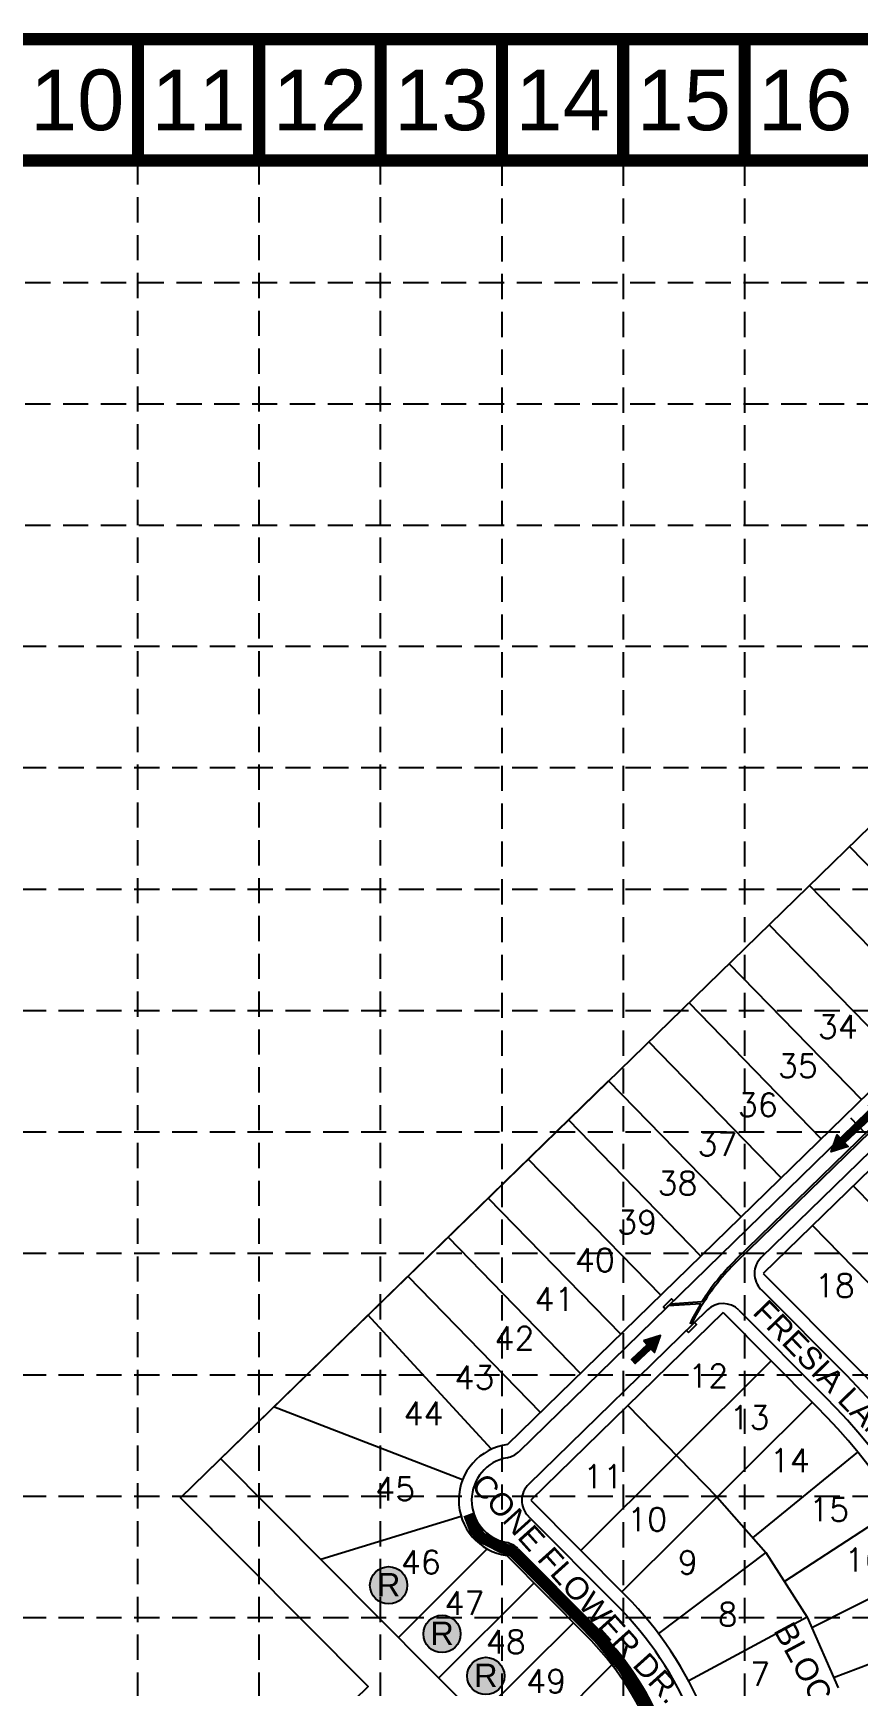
# Model space of a CAD drawing. Header units: feet. Extents: x 5163 to 12107, y -224 to 4120.
# Drawn here: x 6266 to 7003, y 2646 to 4120 of the extents above; entities that cross this region are included whole.
import ezdxf
from ezdxf.enums import TextEntityAlignment as Align

# ---------------------------------------------------------------- set-up
doc = ezdxf.new("R2010")
doc.units = ezdxf.units.FT
doc.linetypes.add('2003004C-A$0$BOUNDARY2', pattern=[1.3125, 1, -0.0625, 0.0625, -0.0625, 0.0625, -0.0625])
doc.linetypes.add('HIDDEN', pattern=[0.375, 0.25, -0.125])
for name, color, linetype in [('04017_03 CA$0$3A-SD_INLETS', 1, 'Continuous'), ('2003004C-A$0$3A-BND', 6, '2003004C-A$0$BOUNDARY2'), ('2003004C-A$0$3A-LOT', 2, 'Continuous'), ('2003004C-A$0$3A-LOTNO', 7, 'Continuous'), ('2003004C-A$0$3A-PVMT', 4, 'Continuous'), ('2003004C-A$0$3A-ROW', 3, 'Continuous'), ('2003004C-A$0$3A-SD', 2, 'Continuous'), ('2003004C-A$0$3A-ST_NM', 2, 'Continuous'), ('2003004C-A$0$3A-ST_NM-PRLM', 2, 'Continuous'), ('ARROWS', 7, 'Continuous'), ('BASE', 7, 'Continuous'), ('EROSION BLANKET', 84, 'Continuous'), ('grid', 254, 'Continuous'), ('ryland lots', 7, 'Continuous')]:
    doc.layers.add(name, color=color, linetype=linetype)
doc.styles.add('2003004C-A$0$L100', font='simplex', dxfattribs={"height": 4})
doc.styles.add('2003004C-A$0$Standard', font='txt')
doc.styles.add('ryland', font='ARIAL.TTF', dxfattribs={"height": 25})
doc.styles.get("Standard").update_dxf_attribs({"font": 'ARIAL.TTF'})

# ---------------------------------------------------------------- blocks, each defined once
blk = doc.blocks.new('2003004C-A$0$lota')
at = {"style": '2003004C-A$0$Standard'}
blk.add_attdef('LOTDES', text='', height=0.0833, dxfattribs=at).set_placement((0, 0), align=Align.CENTER)
at = {"style": '2003004C-A$0$Standard', "flags": 1}
for tag in ['LOTAINF', 'LOTAAC', 'LOTASF']:
    blk.add_attdef(tag, text='', height=0.000000105, dxfattribs=at).set_placement((-0.0377, 0), align=Align.CENTER)
blk = doc.blocks.new('2arrows')
at = {"color": 254}
for p, q in [((25.6, 3), (0, 0)), ((17.7, -18.7), (0, 0)), ((23, -4.3), (25.6, 3)), ((20.3, -11.5), (17.7, -18.7)), ((49.2, -22), (20.3, -11.5)), ((23, -4.3), (51.8, -14.8)), ((51.8, -14.8), (49.2, -22)), ((51.8, -14.8), (49.2, -22)), ((49.2, -22), (78.1, -32.5)), ((80.7, -25.2), (51.8, -14.8)), ((80.7, -25.2), (83.3, -18)), ((83.3, -18), (101.1, -36.7)), ((78.1, -32.5), (75.5, -39.7)), ((75.5, -39.7), (101.1, -36.7))]:
    blk.add_line(p, q, dxfattribs=at)
at = {"color": 7}
blk.add_line((45, -33.4), (55.8, -3.7), dxfattribs=at)
blk.add_lwpolyline([(20.3, -11.5), (17.7, -18.7), (0, 0), (25.6, 3), (23, -4.3), (80.7, -25.2), (83.3, -18), (101.1, -36.7), (75.5, -39.7), (78.1, -32.5), (20.3, -11.5)], close=True)
at = {"color": 254}
for points in [[(25.6, 3), (17.7, -18.7), (0, 0), (17.7, -18.7)], [(49.2, -22), (51.8, -14.8), (20.3, -11.5), (23, -4.3)], [(49.2, -22), (51.8, -14.8), (78.1, -32.5), (80.7, -25.2)], [(83.3, -18), (75.5, -39.7), (101.1, -36.7), (75.5, -39.7)]]:
    blk.add_solid(points, dxfattribs=at)
blk = doc.blocks.new('arrow')
blk.add_lwpolyline([(-67, -25.4), (-59.3, -25.4), (-59.6, -56.1), (-51.9, -56.2), (-51.6, -25.5), (-44, -25.5), (-55.3, -2.4), (-67, -25.4)], close=True)
at = {"color": 254}
for points in [[(-44, -25.5), (-67, -25.4), (-55.3, -2.4), (-67, -25.4)], [(-59.6, -56.1), (-51.9, -56.2), (-59.3, -25.4), (-51.6, -25.5)]]:
    blk.add_solid(points, dxfattribs=at)
blk = doc.blocks.new('RYLAND')
h = blk.add_hatch(color=81)
h.paths.add_polyline_path([(1.16, -1.05, 1), (-1.41, -1.05, 1)])
h.paths.add_polyline_path([(-1.35, -2.23), (1.1, -2.23), (1.1, 0.21), (-1.35, 0.21)], flags=25)
at = {"color": 5}
blk.add_circle((-0.12, -1.05), 1.29, dxfattribs=at)
at = {"layer": 'BASE', "color": 5, "style": 'ryland'}
blk.add_text('R', height=1.62, dxfattribs=at).set_placement((-0.12, -1.82), align=Align.CENTER)

msp = doc.modelspace()

# ---------------------------------------------------------------- linework, layer by layer
at = {"layer": '04017_03 CA$0$3A-SD_INLETS', "color": 5}
for points in [[(6831, 2982.1), (6838.2, 2989.1), (6836.4, 2990.9), (6829.3, 2983.9)], [(6851.6, 2961), (6858.8, 2968), (6857, 2969.8), (6849.8, 2962.8)]]:
    msp.add_lwpolyline(points, close=True, dxfattribs=at)
at = {"layer": '2003004C-A$0$3A-BND', "color": 7, "linetype": 'Continuous'}
for p, q in [((6398, 2813.5), (6780.4, 3185.4)), ((6398, 2813.5), (6780.4, 3185.4)), ((6565.7, 2645.1), (6398, 2813.5)), ((6565.7, 2645.1), (6398, 2813.5))]:
    msp.add_line(p, q, dxfattribs=at)
msp.add_lwpolyline([(7574.1, 3957.2), (6398, 2813.5), (6565.7, 2645.1), (6336.6, 2421.5)], dxfattribs=at)
at = {"layer": '2003004C-A$0$3A-LOT', "color": 7, "linetype": 'Continuous'}
for p, q in [((6994.9, 3395.1), (7113.5, 3273.4)), ((6959.1, 3360.2), (7077.7, 3238.5)), ((6923.3, 3325.3), (7041.9, 3203.6)), ((6887.5, 3290.4), (7006.1, 3168.7)), ((6851.6, 3255.5), (6970.3, 3133.8)), ((6815.8, 3220.7), (6934.5, 3098.9)), ((6780, 3185.8), (6898.7, 3064)), ((6744.2, 3150.9), (6862.8, 3029.1)), ((6708.4, 3116), (6827, 2994.2)), ((7082.7, 3005.9), (6998.9, 3091.9)), ((6672.6, 3081.1), (6791.2, 2959.3)), ((6962.4, 3056.3), (7129.9, 2884.5)), ((6636.8, 3046.2), (6755.4, 2924.4)), ((6601, 3011.3), (6719.6, 2889.5)), ((6675.9, 2856.8), (6565.4, 2976.7)), ((6755.5, 2766.3), (6925.6, 2935.6)), ((6650, 2829.4), (6481.3, 2894.7)), ((6792.2, 2729.4), (6962.3, 2898.8)), ((6877.2, 2814.1), (6797.7, 2895.8)), ((6433.8, 2848.4), (6738, 2542.9)), ((6909.2, 2777.6), (7002.9, 2854.2)), ((6877.2, 2814.1), (6920.7, 2764.6)), ((7039, 2804.8), (6937.3, 2738.6)), ((6648.8, 2796.7), (6523.5, 2758.4)), ((6592.7, 2688.9), (6672, 2767.8)), ((6920.7, 2764.6), (6824.9, 2692.3)), ((6920.7, 2764.6), (6957.6, 2706.8)), ((7069.5, 2751.8), (6961.8, 2697.3)), ((6628.7, 2652.7), (6713.7, 2737.4)), ((6664, 2617.3), (6749, 2702)), ((6957.6, 2706.8), (6851.9, 2650.1)), ((6957.6, 2706.8), (6985.3, 2644)), ((6981.2, 2653.2), (7094.1, 2695.8)), ((6700, 2581.2), (6783.4, 2664.3))]:
    msp.add_line(p, q, dxfattribs=at)
at = {"layer": '2003004C-A$0$3A-PVMT', "color": 7, "linetype": 'Continuous'}
for p, q in [((7523, 3656.2), (6700.1, 2854.5)), ((7552.3, 3647.1), (6916.7, 3027.8)), ((6916.5, 2999.4), (6993, 2922.5)), ((6868.7, 2981), (6708.9, 2825.4)), ((6896.8, 2980.8), (6973.9, 2903.4)), ((6708.7, 2797), (6787.5, 2717.8)), ((6699.5, 2768), (6768.4, 2698.8))]:
    msp.add_line(p, q, dxfattribs=at)
for centre, radius, start, end in [((6930.6, 3013.5), 20, 134.2542, 224.8809), ((6882.6, 2966.7), 20, 44.8809, 134.2542), ((6565.4, 2496.6), 603.5, 34.9831, 44.8809), ((6565.4, 2496.6), 576.5, 359.8528, 44.8809), ((6696.6, 2811.3), 38.5, 100.2565, 258.8786), ((6686.2, 2868.9), 20, 280.2565, 314.2542), ((6722.9, 2811.1), 20, 134.2542, 224.8809), ((6685.3, 2753.9), 20, 44.8809, 78.8786), ((6565.4, 2496.6), 313.5, 359.977, 44.8809), ((6565.4, 2496.6), 286.5, 1.0239, 44.8809)]:
    msp.add_arc(centre, radius, start, end, dxfattribs=at)
at = {"layer": '2003004C-A$0$3A-ROW', "color": 7, "linetype": 'Continuous'}
for p, q in [((7516.9, 3666.3), (6690.2, 2860.9)), ((7566.2, 3644.6), (6918.5, 3013.6)), ((6918.5, 3013.6), (7001.2, 2930.6)), ((6882.7, 2978.7), (6710.8, 2811.2)), ((6882.7, 2978.7), (6965.7, 2895.3)), ((6710.8, 2811.2), (6795.7, 2725.9)), ((6689.4, 2761.8), (6760.3, 2690.7))]:
    msp.add_line(p, q, dxfattribs=at)
for centre, radius, start, end in [((6565.4, 2496.6), 615, 34.2329, 44.8809), ((6565.4, 2496.6), 565, 359.8528, 44.8809), ((6696.6, 2811.3), 50, 97.3843, 261.7508), ((6565.4, 2496.6), 325, 359.977, 44.8809), ((6565.4, 2496.6), 275, 359.977, 44.8809)]:
    msp.add_arc(centre, radius, start, end, dxfattribs=at)
at = {"layer": '2003004C-A$0$3A-SD', "color": 5, "linetype": 'Continuous'}
for p, q in [((6893.5, 3025.3), (7170.3, 3294.9)), ((6894.7, 3024), (7171.5, 3293.7)), ((6834, 2984.9), (6862.7, 2986.9)), ((6835.6, 2986.5), (6863.7, 2988.5)), ((6863.4, 2984.7), (6861.9, 2985.6))]:
    msp.add_line(p, q, dxfattribs=at)
for centre, radius, start, end in [((7033, 2881.9), 198.3, 134.2223, 148.7701), ((7033, 2881.9), 200, 134.2223, 147.8236), ((7033.7, 2881.4), 200.8, 148.7382, 154.207), ((7033.7, 2881.4), 199.3, 148.7382, 154.207), ((7033, 2881.9), 200, 148.3535, 148.7701)]:
    msp.add_arc(centre, radius, start, end, dxfattribs=at)
at = {"layer": 'BASE', "const_width": 10.8}
for points in [[(5168.4, -218.4), (12101.8, -218.4), (12101.8, 4114.9), (5168.4, 4114.9)], [(5276.8, -110.1), (11993.4, -110.1), (11993.4, 4006.6), (5276.8, 4006.6)]]:
    msp.add_lwpolyline(points, close=True, dxfattribs=at)
for points in [[(6360.1, 4006.6), (6360.1, 4114.9)], [(6468.4, 4006.6), (6468.4, 4114.9)], [(6576.8, 4006.6), (6576.8, 4114.9)], [(6685.1, 4006.6), (6685.1, 4114.9)], [(6793.4, 4006.6), (6793.4, 4114.9)], [(6901.8, 4006.6), (6901.8, 4114.9)]]:
    msp.add_lwpolyline(points, dxfattribs=at)
at = {"layer": 'EROSION BLANKET', "linetype": 'Continuous', "const_width": 10}
msp.add_lwpolyline([(6655.4, 2798.7), (6660.5, 2785.4), (6666.8, 2777.8), (6673.8, 2774.6), (6684.6, 2769), (6694.1, 2765.8), (6699.3, 2761), (6770.9, 2688.8), (6793.6, 2661.4), (6816.5, 2623.6), (6830, 2591.8), (6839.3, 2558.9), (6842.4, 2543.4)], dxfattribs=at)
at = {"layer": 'grid', "color": 252, "linetype": 'HIDDEN', "ltscale": 90}
for p, q in [((6359.8, 4007.6), (6359.8, 214.4)), ((6468.1, 4007.6), (6468.1, 214.4)), ((6576.4, 4007.6), (6576.4, 214.4)), ((6685.1, 4006.6), (6685.1, 214.4)), ((6793.4, 4006.6), (6793.4, 214.4)), ((6901.8, 4006.6), (6901.8, 214.4)), ((5280.8, 3897.9), (11997.4, 3897.9)), ((5280.8, 3789.6), (11997.4, 3789.6)), ((5280.8, 3681.2), (11997.4, 3681.2)), ((5276.8, 3573.2), (11993.4, 3573.2)), ((5276.8, 3464.9), (11993.4, 3464.9)), ((5276.8, 3356.6), (11993.4, 3356.6)), ((5276.8, 3248.2), (11993.4, 3248.2)), ((5276.8, 3139.9), (11993.4, 3139.9)), ((5276.8, 3031.6), (11993.4, 3031.6)), ((5276.8, 2923.2), (11993.4, 2923.2)), ((5276.8, 2814.9), (11993.4, 2814.9)), ((5276.8, 2706.6), (11993.4, 2706.6))]:
    msp.add_line(p, q, dxfattribs=at)

# ---------------------------------------------------------------- block references
at = {"layer": '2003004C-A$0$3A-LOTNO', "color": 7, "linetype": 'Continuous'}
ref = msp.add_blockref('2003004C-A$0$lota', (6985.1, 3223.3), dxfattribs=dict(at, xscale=250, yscale=250, zscale=250))
ref.add_attrib('LOTDES', '34', dxfattribs={"height": 20.82, "style": '2003004C-A$0$L100'}).set_placement((6985.1, 3223.3), align=Align.CENTER)
ref = msp.add_blockref('2003004C-A$0$lota', (6949.3, 3188.4), dxfattribs=dict(at, xscale=250, yscale=250, zscale=250))
ref.add_attrib('LOTDES', '35', dxfattribs={"height": 20.82, "style": '2003004C-A$0$L100'}).set_placement((6949.3, 3188.4), align=Align.CENTER)
ref = msp.add_blockref('2003004C-A$0$lota', (6913.5, 3153.5), dxfattribs=dict(at, xscale=250, yscale=250, zscale=250))
ref.add_attrib('LOTDES', '36', dxfattribs={"height": 20.82, "style": '2003004C-A$0$L100'}).set_placement((6913.5, 3153.5), align=Align.CENTER)
ref = msp.add_blockref('2003004C-A$0$lota', (6877.6, 3118.6), dxfattribs=dict(at, xscale=250, yscale=250, zscale=250))
ref.add_attrib('LOTDES', '37', dxfattribs={"height": 20.82, "style": '2003004C-A$0$L100'}).set_placement((6877.6, 3118.6), align=Align.CENTER)
ref = msp.add_blockref('2003004C-A$0$lota', (6841.8, 3083.7), dxfattribs=dict(at, xscale=250, yscale=250, zscale=250))
ref.add_attrib('LOTDES', '38', dxfattribs={"height": 20.82, "style": '2003004C-A$0$L100'}).set_placement((6841.8, 3083.7), align=Align.CENTER)
ref = msp.add_blockref('2003004C-A$0$lota', (6806, 3048.8), dxfattribs=dict(at, xscale=250, yscale=250, zscale=250))
ref.add_attrib('LOTDES', '39', dxfattribs={"height": 20.82, "style": '2003004C-A$0$L100'}).set_placement((6806, 3048.8), align=Align.CENTER)
ref = msp.add_blockref('2003004C-A$0$lota', (6768, 3015.1), dxfattribs=dict(at, xscale=250, yscale=250, zscale=250))
ref.add_attrib('LOTDES', '40', dxfattribs={"height": 20.82, "style": '2003004C-A$0$L100'}).set_placement((6768, 3015.1), align=Align.CENTER)
ref = msp.add_blockref('2003004C-A$0$lota', (6982.4, 2992.4), dxfattribs=dict(at, xscale=250, yscale=250, zscale=250))
ref.add_attrib('LOTDES', '18', dxfattribs={"height": 20.82, "style": '2003004C-A$0$L100'}).set_placement((6982.4, 2992.4), align=Align.CENTER)
ref = msp.add_blockref('2003004C-A$0$lota', (6732.2, 2980.2), dxfattribs=dict(at, xscale=250, yscale=250, zscale=250))
ref.add_attrib('LOTDES', '41', dxfattribs={"height": 20.82, "style": '2003004C-A$0$L100'}).set_placement((6732.2, 2980.2), align=Align.CENTER)
ref = msp.add_blockref('2003004C-A$0$lota', (6696.4, 2945.3), dxfattribs=dict(at, xscale=250, yscale=250, zscale=250))
ref.add_attrib('LOTDES', '42', dxfattribs={"height": 20.82, "style": '2003004C-A$0$L100'}).set_placement((6696.4, 2945.3), align=Align.CENTER)
ref = msp.add_blockref('2003004C-A$0$lota', (6660.6, 2910.4), dxfattribs=dict(at, xscale=250, yscale=250, zscale=250))
ref.add_attrib('LOTDES', '43', dxfattribs={"height": 20.82, "style": '2003004C-A$0$L100'}).set_placement((6660.6, 2910.4), align=Align.CENTER)
ref = msp.add_blockref('2003004C-A$0$lota', (6869.3, 2911.7), dxfattribs=dict(at, xscale=250, yscale=250, zscale=250))
ref.add_attrib('LOTDES', '12', dxfattribs={"height": 20.82, "style": '2003004C-A$0$L100'}).set_placement((6869.3, 2911.7), align=Align.CENTER)
ref = msp.add_blockref('2003004C-A$0$lota', (6615.2, 2878.2), dxfattribs=dict(at, xscale=250, yscale=250, zscale=250))
ref.add_attrib('LOTDES', '44', dxfattribs={"height": 20.82, "style": '2003004C-A$0$L100'}).set_placement((6615.2, 2878.2), align=Align.CENTER)
ref = msp.add_blockref('2003004C-A$0$lota', (6906.2, 2874.7), dxfattribs=dict(at, xscale=250, yscale=250, zscale=250))
ref.add_attrib('LOTDES', '13', dxfattribs={"height": 20.82, "style": '2003004C-A$0$L100'}).set_placement((6906.2, 2874.7), align=Align.CENTER)
ref = msp.add_blockref('2003004C-A$0$lota', (6942.1, 2836.4), dxfattribs=dict(at, xscale=250, yscale=250, zscale=250))
ref.add_attrib('LOTDES', '14', dxfattribs={"height": 20.82, "style": '2003004C-A$0$L100'}).set_placement((6942.1, 2836.4), align=Align.CENTER)
ref = msp.add_blockref('2003004C-A$0$lota', (6589.8, 2811.1), dxfattribs=dict(at, xscale=250, yscale=250, zscale=250))
ref.add_attrib('LOTDES', '45', dxfattribs={"height": 20.82, "style": '2003004C-A$0$L100'}).set_placement((6589.8, 2811.1), align=Align.CENTER)
ref = msp.add_blockref('2003004C-A$0$lota', (6775.5, 2822.1), dxfattribs=dict(at, xscale=250, yscale=250, zscale=250))
ref.add_attrib('LOTDES', '11', dxfattribs={"height": 20.82, "style": '2003004C-A$0$L100'}).set_placement((6775.5, 2822.1), align=Align.CENTER)
ref = msp.add_blockref('2003004C-A$0$lota', (6814.8, 2783.7), dxfattribs=dict(at, xscale=250, yscale=250, zscale=250))
ref.add_attrib('LOTDES', '10', dxfattribs={"height": 20.82, "style": '2003004C-A$0$L100'}).set_placement((6814.8, 2783.7), align=Align.CENTER)
ref = msp.add_blockref('2003004C-A$0$lota', (6977.2, 2792.6), dxfattribs=dict(at, xscale=250, yscale=250, zscale=250))
ref.add_attrib('LOTDES', '15', dxfattribs={"height": 20.82, "style": '2003004C-A$0$L100'}).set_placement((6977.2, 2792.6), align=Align.CENTER)
ref = msp.add_blockref('2003004C-A$0$lota', (6612.8, 2745.6), dxfattribs=dict(at, xscale=250, yscale=250, zscale=250))
ref.add_attrib('LOTDES', '46', dxfattribs={"height": 20.82, "style": '2003004C-A$0$L100'}).set_placement((6612.8, 2745.6), align=Align.CENTER)
ref = msp.add_blockref('2003004C-A$0$lota', (6851.2, 2745.4), dxfattribs=dict(at, xscale=250, yscale=250, zscale=250))
ref.add_attrib('LOTDES', '9', dxfattribs={"height": 20.8, "style": '2003004C-A$0$L100'}).set_placement((6851.2, 2745.4), align=Align.CENTER)
ref = msp.add_blockref('2003004C-A$0$lota', (7008.8, 2747.8), dxfattribs=dict(at, xscale=250, yscale=250, zscale=250))
ref.add_attrib('LOTDES', '16', dxfattribs={"height": 20.82, "style": '2003004C-A$0$L100'}).set_placement((7008.8, 2747.8), align=Align.CENTER)
ref = msp.add_blockref('2003004C-A$0$lota', (6651.7, 2709.1), dxfattribs=dict(at, xscale=250, yscale=250, zscale=250))
ref.add_attrib('LOTDES', '47', dxfattribs={"height": 20.82, "style": '2003004C-A$0$L100'}).set_placement((6651.7, 2709.1), align=Align.CENTER)
ref = msp.add_blockref('2003004C-A$0$lota', (6886.7, 2699.1), dxfattribs=dict(at, xscale=250, yscale=250, zscale=250))
ref.add_attrib('LOTDES', '8', dxfattribs={"height": 20.8, "style": '2003004C-A$0$L100'}).set_placement((6886.7, 2699.1), align=Align.CENTER)
ref = msp.add_blockref('2003004C-A$0$lota', (6688.5, 2674.6), dxfattribs=dict(at, xscale=250, yscale=250, zscale=250))
ref.add_attrib('LOTDES', '48', dxfattribs={"height": 20.82, "style": '2003004C-A$0$L100'}).set_placement((6688.5, 2674.6), align=Align.CENTER)
ref = msp.add_blockref('2003004C-A$0$lota', (6724.5, 2639.4), dxfattribs=dict(at, xscale=250, yscale=250, zscale=250))
ref.add_attrib('LOTDES', '49', dxfattribs={"height": 20.82, "style": '2003004C-A$0$L100'}).set_placement((6724.5, 2639.4), align=Align.CENTER)
ref = msp.add_blockref('2003004C-A$0$lota', (6915.7, 2645.7), dxfattribs=dict(at, xscale=250, yscale=250, zscale=250))
ref.add_attrib('LOTDES', '7', dxfattribs={"height": 20.8, "style": '2003004C-A$0$L100'}).set_placement((6915.7, 2645.7), align=Align.CENTER)
at = {"layer": 'ARROWS', "linetype": 'Continuous', "zscale": 0.625}
for name, p, xscale, yscale, rotation in [('2arrows', (6979, 3122.2), 0.6249999999951164, 0.6249999999986591, 63.19365550250049), ('arrow', (6851.9, 2934.3), 0.6249999999951854, 0.6249999999995453, 313.9460204752181)]:
    msp.add_blockref(name, p, dxfattribs=dict(at, xscale=xscale, yscale=yscale, rotation=rotation))
at = {"layer": 'ryland lots', "color": 7, "xscale": 12.89581535786783, "yscale": 12.89581535787056, "zscale": 12.89581535787147}
for p in [(6585.5, 2748.9), (6633.2, 2705.5), (6672.3, 2668)]:
    msp.add_blockref('RYLAND', p, dxfattribs=at)

# ---------------------------------------------------------------- texts
at = {"layer": '2003004C-A$0$3A-LOTNO', "color": 7, "linetype": 'Continuous', "insert": (6944.9, 2704.7), "char_height": 20, "width": 129.9, "attachment_point": 1, "rotation": 298.3351}
msp.add_mtext('BLOCK N', dxfattribs=at)
at = {"layer": '2003004C-A$0$3A-ST_NM', "color": 7, "linetype": 'Continuous', "insert": (6759.6, 2739.3), "char_height": 20, "width": 278.33, "attachment_point": 2, "rotation": 312.0075}
msp.add_mtext('CONE FLOWER DR.', dxfattribs=at)
at = {"layer": '2003004C-A$0$3A-ST_NM-PRLM', "color": 7, "linetype": 'Continuous', "insert": (6985.6, 2926.7), "char_height": 20, "width": 212.29, "attachment_point": 2, "rotation": 314.07}
msp.add_mtext('FRESIA LANE', dxfattribs=at)
at = {"layer": 'BASE'}
for s, p in [('10', (6305.9, 4060.7)), ('11', (6414.3, 4060.7)), ('12', (6522.6, 4060.7)), ('13', (6630.9, 4060.7)), ('14', (6739.3, 4060.7)), ('15', (6847.6, 4060.7)), ('16', (6955.9, 4060.7))]:
    msp.add_text(s, height=54.17, dxfattribs=at).set_placement(p, align=Align.MIDDLE_CENTER)

doc.saveas('drawing.dxf')
